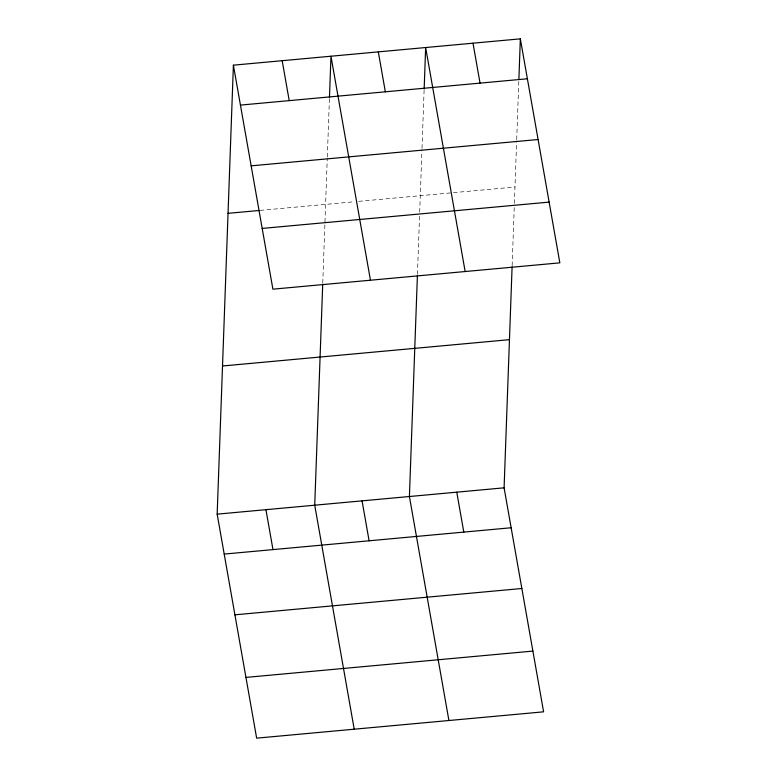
<?xml version="1.0" encoding="UTF-8"?>
<svg xmlns="http://www.w3.org/2000/svg" width="777" height="777" viewBox="0 0 777 777"><rect width="100%" height="100%" fill="white"/><g stroke="black" fill="none" stroke-linecap="round" stroke-linejoin="round"><path stroke-width="0.58" stroke-dasharray="3.88 2.91" d="M322.756 283.061L327.272 158.158M327.321 156.973L329.458 97.708M417.443 274.378L419.658 213.316M419.697 212.14L421.969 149.475M422.008 148.29L424.106 90.21M512.14 265.685L514.345 204.623M514.393 203.457L516.656 140.783M516.705 139.598L518.842 80.332M260.169 210.392L354.011 201.777M358.741 201.35L514.986 187.014"/><path stroke-width="1.17" d="M512.092 266.861L504.098 487.83L543.599 711.829L256.653 738.15L217.162 514.151L233.401 65.171L520.347 38.85L559.838 262.849L272.902 289.17L233.401 65.171M322.717 284.236L314.724 505.205L354.215 729.205M329.458 97.708L330.963 56.226L370.454 280.215M417.404 275.553L409.411 496.513L448.912 720.512M424.155 89.025L425.65 47.533L465.151 271.532M518.89 79.147L520.347 38.85M240.443 105.099L527.389 78.778M251.156 165.841L538.092 139.52M228.04 213.335L258.974 210.499M262.189 228.428L549.135 202.107M222.523 365.986L509.459 339.666M217.162 514.151L504.098 487.83M224.203 554.079L511.14 527.758M234.907 614.821L521.853 588.5M245.94 677.408L532.886 651.087M472.999 43.191L480.04 83.12M456.759 492.171L463.801 532.099M378.312 51.884L385.343 91.812M362.063 500.864L369.104 540.792M282.177 60.703L289.219 100.621M265.938 509.683L272.98 549.601"/></g></svg>
